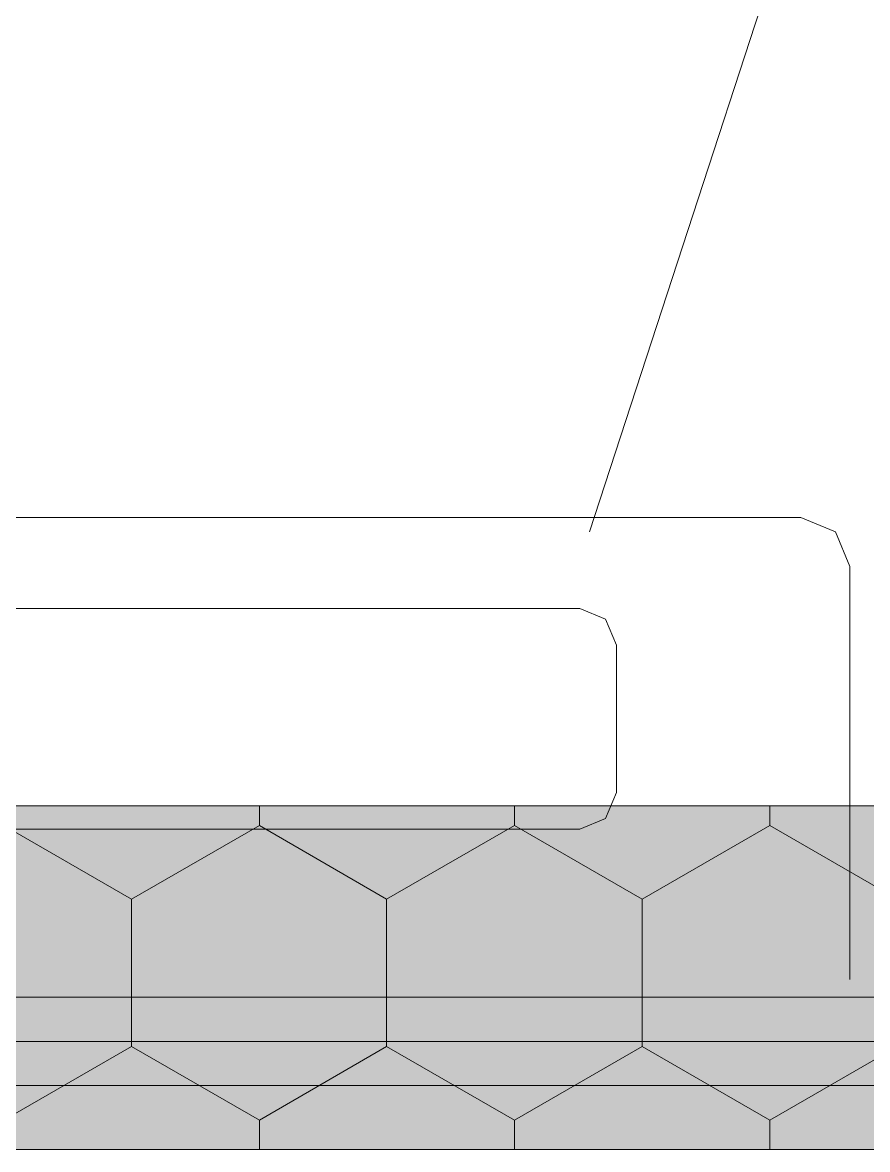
# Model space of a CAD drawing. Header units: millimetres. Extents: x -546 to 1681, y -650 to 1730.
# Drawn here: x 576.201 to 577.921, y 441.761 to 444.056 of the extents above; entities that cross this region are included whole.
import ezdxf

# ---------------------------------------------------------------- set-up
doc = ezdxf.new("R2010")
doc.units = ezdxf.units.MM

msp = doc.modelspace()

# ---------------------------------------------------------------- hatches: boundary and pattern name
at = {"true_color": 0xdede87}
h = msp.add_hatch(color=41, dxfattribs=at)
h.dxf.hatch_style = 2
h.paths.add_polyline_path([(579.4229, 442.4614), (579.4229, 441.7614), (548.8018, 441.7614), (548.8018, 442.4614)])

# ---------------------------------------------------------------- linework, layer by layer
at = {"color": 251, "lineweight": 0, "true_color": 0x646464}
for points in [[(579.9469, 450.9665), (577.3549, 443.0194)], [(572.0349, 443.0484), (577.7849, 443.0484)], [(577.7849, 443.0484), (577.8555, 443.0194), (577.8849, 442.9484)], [(577.8849, 442.9484), (577.8849, 442.1074)], [(577.3349, 442.8634), (575.0609, 442.8634)], [(577.3349, 442.8634), (577.3878, 442.8417), (577.4099, 442.7884)], [(577.4099, 442.4884), (577.4099, 442.7884)], [(577.4099, 442.4884), (577.3878, 442.4356), (577.3349, 442.4134)], [(575.0609, 442.4134), (577.3349, 442.4134)]]:
    msp.add_lwpolyline(points, dxfattribs=at)
at = {"color": 7, "lineweight": 0}
for points in [[(579.4229, 442.4614), (548.8018, 442.4614)], [(576.6829, 442.4214), (576.6829, 442.4614)], [(577.2019, 442.4214), (577.2019, 442.4614)], [(577.7219, 442.4214), (577.7219, 442.4614)], [(576.4229, 442.2714), (576.1629, 442.4214)], [(576.6829, 442.4214), (576.4229, 442.2714)], [(576.9419, 442.2714), (576.6829, 442.4214)], [(577.2019, 442.4214), (576.9419, 442.2714)], [(577.4619, 442.2714), (577.2019, 442.4214)], [(577.7219, 442.4214), (577.4619, 442.2714)], [(577.9819, 442.2714), (577.7219, 442.4214)], [(576.4229, 441.9714), (576.4229, 442.2714)], [(576.9419, 441.9714), (576.9419, 442.2714)], [(577.4619, 441.9714), (577.4619, 442.2714)], [(580.0369, 442.0714), (569.7819, 442.0714)], [(580.0369, 441.9814), (569.6919, 441.9814)], [(576.4229, 441.9714), (576.1629, 441.8214)], [(576.6829, 441.8214), (576.4229, 441.9714)], [(576.9419, 441.9714), (576.6829, 441.8214)], [(577.2019, 441.8214), (576.9419, 441.9714)], [(577.4619, 441.9714), (577.2019, 441.8214)], [(577.7219, 441.8214), (577.4619, 441.9714)], [(577.9819, 441.9714), (577.7219, 441.8214)], [(580.1269, 441.8914), (569.0019, 441.8914)], [(576.6829, 441.7614), (576.6829, 441.8214)], [(577.2019, 441.7614), (577.2019, 441.8214)], [(577.7219, 441.7614), (577.7219, 441.8214)], [(548.8018, 441.7614), (580.1229, 441.7614)], [(580.3769, 441.7614), (569.0019, 441.7614)]]:
    msp.add_lwpolyline(points, dxfattribs=at)

doc.saveas('drawing.dxf')
